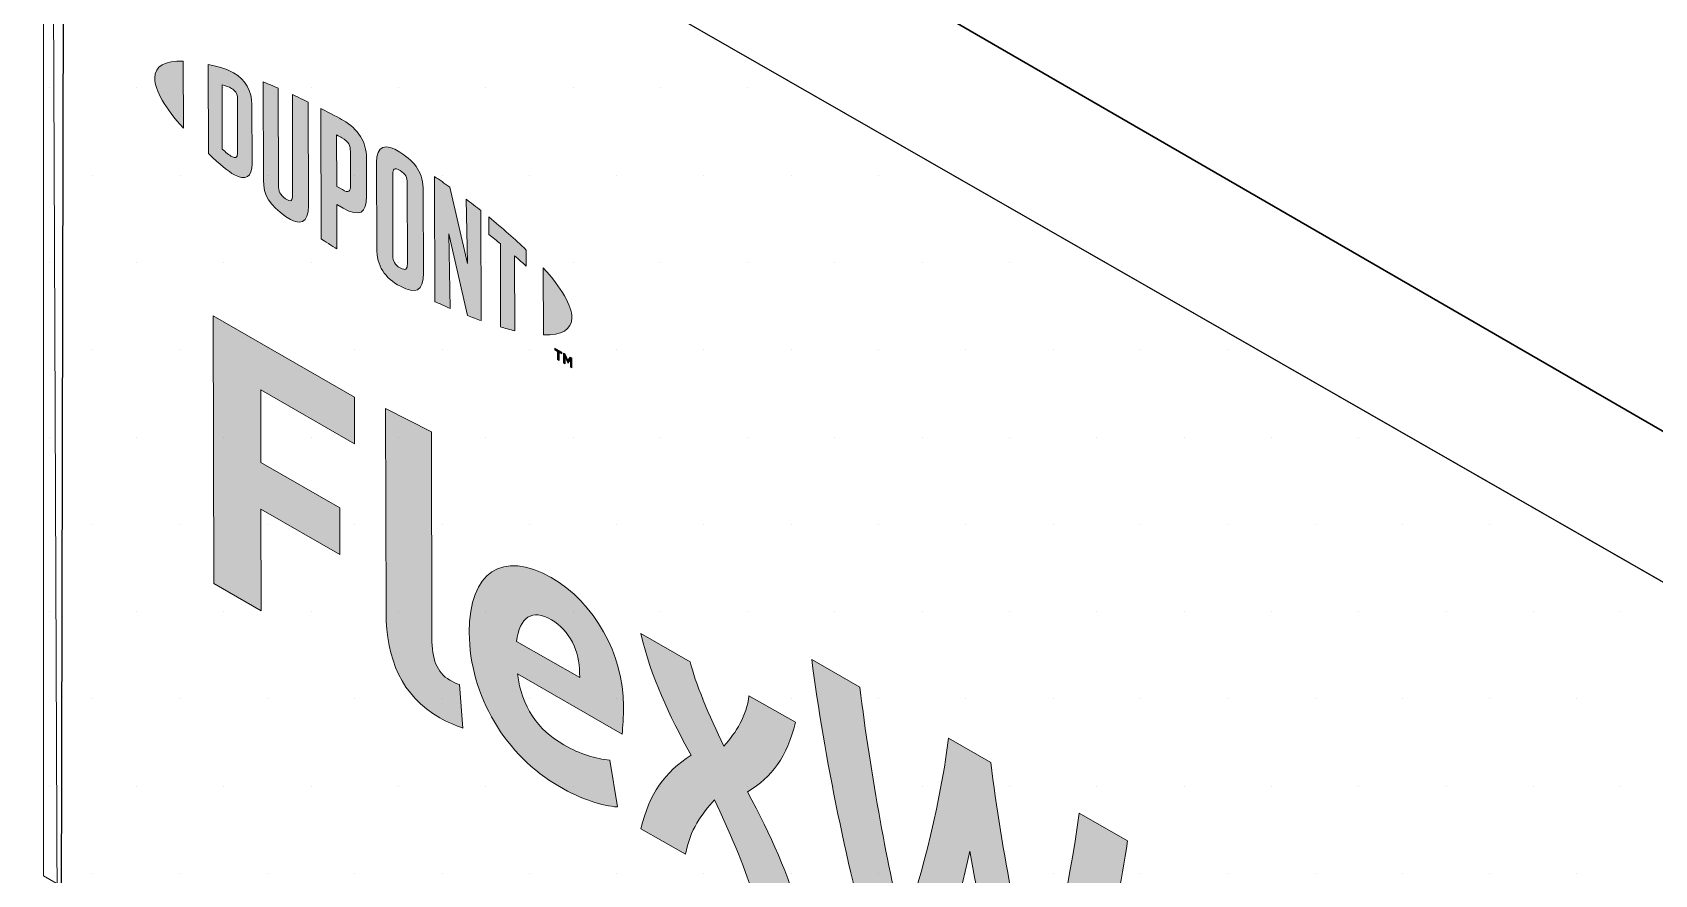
# Model space of a CAD drawing. Header units: inches. Extents: x -26 to 76, y -16 to 22.
# Drawn here: x 46.9797 to 47.3282, y 6.8065 to 6.9875 of the extents above; entities that cross this region are included whole.
import ezdxf

# ---------------------------------------------------------------- set-up
doc = ezdxf.new("R2010")
doc.units = ezdxf.units.IN
doc.header["$MEASUREMENT"] = 0
for name, color, linetype, lineweight in [('.ATI-HATCH', 7, 'Continuous', 0), ('G-ANNO-TTLB', 7, 'Continuous', 0), ('LOGOS', 7, 'Continuous', 0), ('T', 7, 'Continuous', 0), ('TYVEK', 7, 'Continuous', 0)]:
    doc.layers.add(name, color=color, linetype=linetype, lineweight=lineweight)

# ---------------------------------------------------------------- blocks, each defined once
blk = doc.blocks.new('Block_294')
at = {"layer": 'LOGOS', "true_color": 0x000000, "transparency": 33554687}
h = blk.add_hatch(color=18, dxfattribs=at)
h.dxf.hatch_style = 2
edge = h.paths.add_edge_path()
edge.add_spline(control_points=[(47.0187, 6.86903), (47.0187, 6.86903), (47.01856, 6.92655), (47.01856, 6.92655), (47.01856, 6.92655), (47.04892, 6.90912), (47.04892, 6.90912), (47.04892, 6.90912), (47.04894, 6.8991), (47.04894, 6.8991), (47.04894, 6.8991), (47.02878, 6.91067), (47.02878, 6.91067), (47.02878, 6.91067), (47.02882, 6.89506), (47.02882, 6.89506), (47.02882, 6.89506), (47.04577, 6.88533), (47.04577, 6.88533), (47.04577, 6.88533), (47.0458, 6.8753), (47.0458, 6.8753), (47.0458, 6.8753), (47.02884, 6.88504), (47.02884, 6.88504), (47.02884, 6.88504), (47.02889, 6.86318), (47.02889, 6.86318), (47.02889, 6.86318), (47.0187, 6.86903), (47.0187, 6.86903)], knot_values=[0, 0, 0, 0, 1, 1, 1, 2, 2, 2, 3, 3, 3, 4, 4, 4, 5, 5, 5, 6, 6, 6, 7, 7, 7, 8, 8, 8, 9, 9, 9, 10, 10, 10, 10], degree=3, periodic=0)
h = blk.add_hatch(color=18, dxfattribs=at)
h.dxf.hatch_style = 2
edge = h.paths.add_edge_path()
edge.add_spline(control_points=[(47.06555, 6.85732), (47.06556, 6.85288), (47.06657, 6.84993), (47.06942, 6.84829), (47.07013, 6.84788), (47.07084, 6.84755), (47.07148, 6.84735), (47.07148, 6.84735), (47.07222, 6.83798), (47.07222, 6.83798), (47.07086, 6.83843), (47.06865, 6.83937), (47.06723, 6.84019), (47.05903, 6.8449), (47.05574, 6.85294), (47.05572, 6.8628), (47.05572, 6.8628), (47.05561, 6.90667), (47.05561, 6.90667), (47.05561, 6.90667), (47.06544, 6.90168), (47.06544, 6.90168), (47.06544, 6.90168), (47.06555, 6.85732), (47.06555, 6.85732)], knot_values=[0, 0, 0, 0, 1, 1, 1, 2, 2, 2, 3, 3, 3, 4, 4, 4, 5, 5, 5, 6, 6, 6, 7, 7, 7, 8, 8, 8, 8], degree=3, periodic=0)
h = blk.add_hatch(color=18, dxfattribs=at)
h.dxf.hatch_style = 2
edge = h.paths.add_edge_path()
edge.add_spline(control_points=[(47.08377, 6.85662), (47.08377, 6.85662), (47.09731, 6.84885), (47.09731, 6.84885), (47.09731, 6.84885), (47.0973, 6.84984), (47.0973, 6.84984), (47.09729, 6.85444), (47.09515, 6.85903), (47.09123, 6.86128), (47.08709, 6.86366), (47.08439, 6.86184), (47.08377, 6.85662)], knot_values=[0, 0, 0, 0, 1, 1, 1, 2, 2, 2, 3, 3, 3, 4, 4, 4, 4], degree=3, periodic=0)
edge = h.paths.add_edge_path()
edge.add_spline(control_points=[(47.10541, 6.82106), (47.10228, 6.82122), (47.09765, 6.82272), (47.09295, 6.82542), (47.08148, 6.83201), (47.07362, 6.84489), (47.07359, 6.85853), (47.07356, 6.87159), (47.08073, 6.87633), (47.0912, 6.87032), (47.10054, 6.86496), (47.10669, 6.8538), (47.10671, 6.84279), (47.10672, 6.84033), (47.10658, 6.83827), (47.10644, 6.83671), (47.10644, 6.83671), (47.08393, 6.84964), (47.08393, 6.84964), (47.08487, 6.84253), (47.08822, 6.83765), (47.09392, 6.83438), (47.09742, 6.83238), (47.10076, 6.83136), (47.10382, 6.83108), (47.10382, 6.83108), (47.10541, 6.82106), (47.10541, 6.82106)], knot_values=[0, 0, 0, 0, 1, 1, 1, 2, 2, 2, 3, 3, 3, 4, 4, 4, 5, 5, 5, 6, 6, 6, 7, 7, 7, 8, 8, 8, 9, 9, 9, 9], degree=3, periodic=0)
h = blk.add_hatch(color=18, dxfattribs=at)
h.dxf.hatch_style = 2
edge = h.paths.add_edge_path()
edge.add_spline(control_points=[(47.12125, 6.83215), (47.11646, 6.84097), (47.11267, 6.84881), (47.11044, 6.85829), (47.11044, 6.85829), (47.12106, 6.8522), (47.12106, 6.8522), (47.122, 6.84797), (47.12515, 6.84058), (47.12829, 6.8341), (47.13092, 6.8371), (47.13319, 6.84064), (47.13367, 6.84495), (47.13367, 6.84495), (47.14365, 6.83923), (47.14365, 6.83923), (47.14182, 6.83175), (47.1387, 6.82755), (47.13337, 6.82429), (47.13851, 6.81469), (47.14202, 6.80694), (47.14496, 6.79655), (47.14496, 6.79655), (47.13435, 6.80264), (47.13435, 6.80264), (47.13284, 6.8081), (47.12926, 6.81631), (47.12626, 6.82255), (47.12356, 6.81958), (47.12101, 6.81613), (47.12002, 6.81087), (47.12002, 6.81087), (47.11048, 6.81635), (47.11048, 6.81635), (47.11224, 6.82387), (47.11557, 6.82852), (47.12125, 6.83215)], knot_values=[0, 0, 0, 0, 1, 1, 1, 2, 2, 2, 3, 3, 3, 4, 4, 4, 5, 5, 5, 6, 6, 6, 7, 7, 7, 8, 8, 8, 9, 9, 9, 10, 10, 10, 11, 11, 11, 12, 12, 12, 12], degree=3, periodic=0)
h = blk.add_hatch(color=18, dxfattribs=at)
h.dxf.hatch_style = 2
edge = h.paths.add_edge_path()
edge.add_spline(control_points=[(47.2046, 6.81974), (47.2046, 6.81974), (47.21501, 6.81377), (47.21501, 6.81377), (47.21235, 6.79618), (47.2077, 6.77628), (47.20168, 6.76399), (47.20168, 6.76399), (47.19049, 6.77041), (47.19049, 6.77041), (47.18698, 6.78268), (47.18381, 6.79656), (47.18114, 6.81155), (47.17847, 6.79963), (47.17543, 6.78931), (47.1719, 6.78109), (47.1719, 6.78109), (47.16071, 6.78751), (47.16071, 6.78751), (47.15497, 6.80656), (47.14986, 6.83205), (47.14717, 6.85271), (47.14717, 6.85271), (47.1575, 6.84678), (47.1575, 6.84678), (47.15976, 6.82818), (47.16379, 6.80641), (47.16674, 6.79512), (47.16978, 6.80298), (47.17451, 6.81913), (47.17653, 6.83586), (47.17653, 6.83586), (47.18565, 6.83062), (47.18565, 6.83062), (47.18783, 6.81148), (47.19251, 6.78993), (47.19567, 6.77851), (47.19849, 6.78649), (47.20251, 6.80363), (47.2046, 6.81974)], knot_values=[0, 0, 0, 0, 1, 1, 1, 2, 2, 2, 3, 3, 3, 4, 4, 4, 5, 5, 5, 6, 6, 6, 7, 7, 7, 8, 8, 8, 9, 9, 9, 10, 10, 10, 11, 11, 11, 12, 12, 12, 13, 13, 13, 13], degree=3, periodic=0)
at = {"layer": 'LOGOS'}
for points, knots in [([(47.0187, 6.86903), (47.0187, 6.86903), (47.01856, 6.92655), (47.01856, 6.92655), (47.01856, 6.92655), (47.04892, 6.90912), (47.04892, 6.90912), (47.04892, 6.90912), (47.04894, 6.8991), (47.04894, 6.8991), (47.04894, 6.8991), (47.02878, 6.91067), (47.02878, 6.91067), (47.02878, 6.91067), (47.02882, 6.89506), (47.02882, 6.89506), (47.02882, 6.89506), (47.04577, 6.88533), (47.04577, 6.88533), (47.04577, 6.88533), (47.0458, 6.8753), (47.0458, 6.8753), (47.0458, 6.8753), (47.02884, 6.88504), (47.02884, 6.88504), (47.02884, 6.88504), (47.02889, 6.86318), (47.02889, 6.86318), (47.02889, 6.86318), (47.0187, 6.86903), (47.0187, 6.86903)], [0, 0, 0, 0, 1, 1, 1, 2, 2, 2, 3, 3, 3, 4, 4, 4, 5, 5, 5, 6, 6, 6, 7, 7, 7, 8, 8, 8, 9, 9, 9, 10, 10, 10, 10]), ([(47.06555, 6.85732), (47.06556, 6.85288), (47.06657, 6.84993), (47.06942, 6.84829), (47.07013, 6.84788), (47.07084, 6.84755), (47.07148, 6.84735), (47.07148, 6.84735), (47.07222, 6.83798), (47.07222, 6.83798), (47.07086, 6.83843), (47.06865, 6.83937), (47.06723, 6.84019), (47.05903, 6.8449), (47.05574, 6.85294), (47.05572, 6.8628), (47.05572, 6.8628), (47.05561, 6.90667), (47.05561, 6.90667), (47.05561, 6.90667), (47.06544, 6.90168), (47.06544, 6.90168), (47.06544, 6.90168), (47.06555, 6.85732), (47.06555, 6.85732)], [0, 0, 0, 0, 1, 1, 1, 2, 2, 2, 3, 3, 3, 4, 4, 4, 5, 5, 5, 6, 6, 6, 7, 7, 7, 8, 8, 8, 8]), ([(47.10541, 6.82106), (47.10228, 6.82122), (47.09765, 6.82272), (47.09295, 6.82542), (47.08148, 6.83201), (47.07362, 6.84489), (47.07359, 6.85853), (47.07356, 6.87159), (47.08073, 6.87633), (47.0912, 6.87032), (47.10054, 6.86496), (47.10669, 6.8538), (47.10671, 6.84279), (47.10672, 6.84033), (47.10658, 6.83827), (47.10644, 6.83671), (47.10644, 6.83671), (47.08393, 6.84964), (47.08393, 6.84964), (47.08487, 6.84253), (47.08822, 6.83765), (47.09392, 6.83438), (47.09742, 6.83238), (47.10076, 6.83136), (47.10382, 6.83108), (47.10382, 6.83108), (47.10541, 6.82106), (47.10541, 6.82106)], [0, 0, 0, 0, 1, 1, 1, 2, 2, 2, 3, 3, 3, 4, 4, 4, 5, 5, 5, 6, 6, 6, 7, 7, 7, 8, 8, 8, 9, 9, 9, 9]), ([(47.08377, 6.85662), (47.08377, 6.85662), (47.09731, 6.84885), (47.09731, 6.84885), (47.09731, 6.84885), (47.0973, 6.84984), (47.0973, 6.84984), (47.09729, 6.85444), (47.09515, 6.85903), (47.09123, 6.86128), (47.08709, 6.86366), (47.08439, 6.86184), (47.08377, 6.85662)], [0, 0, 0, 0, 1, 1, 1, 2, 2, 2, 3, 3, 3, 4, 4, 4, 4]), ([(47.12125, 6.83215), (47.11646, 6.84097), (47.11267, 6.84881), (47.11044, 6.85829), (47.11044, 6.85829), (47.12106, 6.8522), (47.12106, 6.8522), (47.122, 6.84797), (47.12515, 6.84058), (47.12829, 6.8341), (47.13092, 6.8371), (47.13319, 6.84064), (47.13367, 6.84495), (47.13367, 6.84495), (47.14365, 6.83923), (47.14365, 6.83923), (47.14182, 6.83175), (47.1387, 6.82755), (47.13337, 6.82429), (47.13851, 6.81469), (47.14202, 6.80694), (47.14496, 6.79655), (47.14496, 6.79655), (47.13435, 6.80264), (47.13435, 6.80264), (47.13284, 6.8081), (47.12926, 6.81631), (47.12626, 6.82255), (47.12356, 6.81958), (47.12101, 6.81613), (47.12002, 6.81087), (47.12002, 6.81087), (47.11048, 6.81635), (47.11048, 6.81635), (47.11224, 6.82387), (47.11557, 6.82852), (47.12125, 6.83215)], [0, 0, 0, 0, 1, 1, 1, 2, 2, 2, 3, 3, 3, 4, 4, 4, 5, 5, 5, 6, 6, 6, 7, 7, 7, 8, 8, 8, 9, 9, 9, 10, 10, 10, 11, 11, 11, 12, 12, 12, 12]), ([(47.2046, 6.81974), (47.2046, 6.81974), (47.21501, 6.81377), (47.21501, 6.81377), (47.21235, 6.79618), (47.2077, 6.77628), (47.20168, 6.76399), (47.20168, 6.76399), (47.19049, 6.77041), (47.19049, 6.77041), (47.18698, 6.78268), (47.18381, 6.79656), (47.18114, 6.81155), (47.17847, 6.79963), (47.17543, 6.78931), (47.1719, 6.78109), (47.1719, 6.78109), (47.16071, 6.78751), (47.16071, 6.78751), (47.15497, 6.80656), (47.14986, 6.83205), (47.14717, 6.85271), (47.14717, 6.85271), (47.1575, 6.84678), (47.1575, 6.84678), (47.15976, 6.82818), (47.16379, 6.80641), (47.16674, 6.79512), (47.16978, 6.80298), (47.17451, 6.81913), (47.17653, 6.83586), (47.17653, 6.83586), (47.18565, 6.83062), (47.18565, 6.83062), (47.18783, 6.81148), (47.19251, 6.78993), (47.19567, 6.77851), (47.19849, 6.78649), (47.20251, 6.80363), (47.2046, 6.81974)], [0, 0, 0, 0, 1, 1, 1, 2, 2, 2, 3, 3, 3, 4, 4, 4, 5, 5, 5, 6, 6, 6, 7, 7, 7, 8, 8, 8, 9, 9, 9, 10, 10, 10, 11, 11, 11, 12, 12, 12, 13, 13, 13, 13])]:
    blk.add_open_spline(points, degree=3, knots=knots, dxfattribs=at)
blk = doc.blocks.new('Block_295')
at = {"layer": 'LOGOS', "true_color": 0x000000, "transparency": 33554687}
h = blk.add_hatch(color=18, dxfattribs=at)
h.dxf.hatch_style = 2
edge = h.paths.add_edge_path()
edge.add_spline(control_points=[(47.00603, 6.97763), (47.00604, 6.97499), (47.00827, 6.97123), (47.01216, 6.96688), (47.01216, 6.96688), (47.01212, 6.98132), (47.01212, 6.98132), (47.00824, 6.98144), (47.00602, 6.98026), (47.00603, 6.97763)], knot_values=[0, 0, 0, 0, 1, 1, 1, 2, 2, 2, 3, 3, 3, 3], degree=3, periodic=0)
h = blk.add_hatch(color=18, dxfattribs=at)
h.dxf.hatch_style = 2
edge = h.paths.add_edge_path()
edge.add_spline(control_points=[(47.02383, 6.96152), (47.02383, 6.96042), (47.02325, 6.96038), (47.02256, 6.96078), (47.02203, 6.96108), (47.0212, 6.96178), (47.02052, 6.96239), (47.02052, 6.96239), (47.02049, 6.97619), (47.02049, 6.97619), (47.02116, 6.97601), (47.02199, 6.97576), (47.02253, 6.97545), (47.02322, 6.97505), (47.02379, 6.97435), (47.0238, 6.97325), (47.0238, 6.97325), (47.02383, 6.96152), (47.02383, 6.96152)], knot_values=[0, 0, 0, 0, 1, 1, 1, 2, 2, 2, 3, 3, 3, 4, 4, 4, 5, 5, 5, 6, 6, 6, 6], degree=3, periodic=0)
edge = h.paths.add_edge_path()
edge.add_spline(control_points=[(47.02297, 6.9788), (47.02189, 6.97942), (47.02032, 6.97995), (47.01749, 6.98057), (47.01749, 6.98057), (47.01754, 6.96143), (47.01754, 6.96143), (47.02003, 6.95913), (47.02194, 6.95753), (47.02302, 6.95691), (47.02552, 6.95547), (47.02693, 6.95643), (47.02692, 6.95926), (47.02692, 6.95926), (47.02689, 6.97196), (47.02689, 6.97196), (47.02688, 6.97479), (47.02547, 6.97736), (47.02297, 6.9788)], knot_values=[0, 0, 0, 0, 1, 1, 1, 2, 2, 2, 3, 3, 3, 4, 4, 4, 5, 5, 5, 6, 6, 6, 6], degree=3, periodic=0)
h = blk.add_hatch(color=18, dxfattribs=at)
h.dxf.hatch_style = 2
edge = h.paths.add_edge_path()
edge.add_spline(control_points=[(47.03564, 6.9525), (47.03564, 6.95139), (47.03531, 6.95088), (47.03411, 6.95174), (47.03294, 6.95258), (47.03262, 6.95334), (47.03262, 6.95465), (47.03262, 6.95465), (47.03256, 6.97547), (47.03256, 6.97547), (47.03178, 6.97583), (47.03004, 6.97655), (47.02929, 6.97685), (47.02929, 6.97685), (47.02935, 6.95579), (47.02935, 6.95579), (47.02935, 6.95242), (47.03077, 6.9503), (47.03412, 6.94794), (47.03719, 6.94577), (47.03906, 6.94648), (47.03906, 6.95021), (47.03906, 6.95021), (47.039, 6.97247), (47.039, 6.97247), (47.03836, 6.97279), (47.03626, 6.97379), (47.03559, 6.9741), (47.03559, 6.9741), (47.03564, 6.9525), (47.03564, 6.9525)], knot_values=[0, 0, 0, 0, 1, 1, 1, 2, 2, 2, 3, 3, 3, 4, 4, 4, 5, 5, 5, 6, 6, 6, 7, 7, 7, 8, 8, 8, 9, 9, 9, 10, 10, 10, 10], degree=3, periodic=0)
h = blk.add_hatch(color=18, dxfattribs=at)
h.dxf.hatch_style = 2
edge = h.paths.add_edge_path()
edge.add_spline(control_points=[(47.04807, 6.9545), (47.04807, 6.9533), (47.0477, 6.9529), (47.04632, 6.95369), (47.04632, 6.95369), (47.04512, 6.95437), (47.04512, 6.95437), (47.04512, 6.95437), (47.04509, 6.96544), (47.04509, 6.96544), (47.04563, 6.96516), (47.04591, 6.96501), (47.04623, 6.96482), (47.04773, 6.96396), (47.04805, 6.96313), (47.04805, 6.9619), (47.04805, 6.9619), (47.04807, 6.9545), (47.04807, 6.9545)], knot_values=[0, 0, 0, 0, 1, 1, 1, 2, 2, 2, 3, 3, 3, 4, 4, 4, 5, 5, 5, 6, 6, 6, 6], degree=3, periodic=0)
edge = h.paths.add_edge_path()
edge.add_spline(control_points=[(47.04642, 6.96862), (47.04583, 6.96896), (47.04366, 6.97012), (47.04167, 6.97113), (47.04167, 6.97113), (47.04174, 6.9431), (47.04174, 6.9431), (47.04241, 6.94267), (47.04419, 6.94154), (47.04515, 6.94096), (47.04515, 6.94096), (47.04513, 6.95048), (47.04513, 6.95048), (47.04513, 6.95048), (47.04647, 6.94971), (47.04647, 6.94971), (47.05004, 6.94767), (47.05153, 6.94867), (47.05152, 6.95223), (47.05152, 6.95223), (47.0515, 6.96049), (47.0515, 6.96049), (47.05149, 6.96397), (47.04981, 6.96667), (47.04642, 6.96862)], knot_values=[0, 0, 0, 0, 1, 1, 1, 2, 2, 2, 3, 3, 3, 4, 4, 4, 5, 5, 5, 6, 6, 6, 7, 7, 7, 8, 8, 8, 8], degree=3, periodic=0)
h = blk.add_hatch(color=18, dxfattribs=at)
h.dxf.hatch_style = 2
edge = h.paths.add_edge_path()
edge.add_spline(control_points=[(47.06029, 6.93771), (47.06029, 6.9366), (47.05997, 6.93621), (47.05877, 6.93687), (47.05752, 6.93754), (47.05718, 6.93835), (47.05718, 6.9395), (47.05718, 6.9395), (47.05714, 6.95697), (47.05714, 6.95697), (47.05713, 6.95812), (47.05747, 6.95856), (47.05871, 6.95781), (47.05992, 6.95707), (47.06025, 6.95629), (47.06025, 6.95519), (47.06025, 6.95519), (47.06029, 6.93771), (47.06029, 6.93771)], knot_values=[0, 0, 0, 0, 1, 1, 1, 2, 2, 2, 3, 3, 3, 4, 4, 4, 5, 5, 5, 6, 6, 6, 6], degree=3, periodic=0)
edge = h.paths.add_edge_path()
edge.add_spline(control_points=[(47.0587, 6.96172), (47.05554, 6.96372), (47.05366, 6.96319), (47.05367, 6.9595), (47.05367, 6.9595), (47.05371, 6.94116), (47.05371, 6.94116), (47.05372, 6.93726), (47.05543, 6.93468), (47.05878, 6.93293), (47.06205, 6.93121), (47.06375, 6.93167), (47.06374, 6.93581), (47.06374, 6.93581), (47.0637, 6.95332), (47.0637, 6.95332), (47.06369, 6.95727), (47.06214, 6.95956), (47.0587, 6.96172)], knot_values=[0, 0, 0, 0, 1, 1, 1, 2, 2, 2, 3, 3, 3, 4, 4, 4, 5, 5, 5, 6, 6, 6, 6], degree=3, periodic=0)
h = blk.add_hatch(color=18, dxfattribs=at)
h.dxf.hatch_style = 2
edge = h.paths.add_edge_path()
edge.add_spline(control_points=[(47.0732, 6.93781), (47.0732, 6.93781), (47.06938, 6.95424), (47.06938, 6.95424), (47.06835, 6.95498), (47.0671, 6.95586), (47.06614, 6.95651), (47.06614, 6.95651), (47.06621, 6.92961), (47.06621, 6.92961), (47.06688, 6.9293), (47.0686, 6.92854), (47.06949, 6.92816), (47.06949, 6.92816), (47.06918, 6.94416), (47.06918, 6.94416), (47.06918, 6.94416), (47.07323, 6.92663), (47.07323, 6.92663), (47.07408, 6.9263), (47.07533, 6.92583), (47.07614, 6.92554), (47.07614, 6.92554), (47.07609, 6.94918), (47.07609, 6.94918), (47.07523, 6.94986), (47.07368, 6.95105), (47.07293, 6.95161), (47.07293, 6.95161), (47.0732, 6.93781), (47.0732, 6.93781)], knot_values=[0, 0, 0, 0, 1, 1, 1, 2, 2, 2, 3, 3, 3, 4, 4, 4, 5, 5, 5, 6, 6, 6, 7, 7, 7, 8, 8, 8, 9, 9, 9, 10, 10, 10, 10], degree=3, periodic=0)
h = blk.add_hatch(color=18, dxfattribs=at)
h.dxf.hatch_style = 2
edge = h.paths.add_edge_path()
edge.add_spline(control_points=[(47.07779, 6.94407), (47.07863, 6.94341), (47.07947, 6.94274), (47.08028, 6.94207), (47.08028, 6.94207), (47.08032, 6.92418), (47.08032, 6.92418), (47.08107, 6.92396), (47.08245, 6.92358), (47.08338, 6.92336), (47.08338, 6.92336), (47.08334, 6.93947), (47.08334, 6.93947), (47.08423, 6.9387), (47.08506, 6.93795), (47.08583, 6.93726), (47.08583, 6.93726), (47.08582, 6.94071), (47.08582, 6.94071), (47.0834, 6.94306), (47.08081, 6.94534), (47.07778, 6.94781), (47.07778, 6.94781), (47.07779, 6.94407), (47.07779, 6.94407)], knot_values=[0, 0, 0, 0, 1, 1, 1, 2, 2, 2, 3, 3, 3, 4, 4, 4, 5, 5, 5, 6, 6, 6, 7, 7, 7, 8, 8, 8, 8], degree=3, periodic=0)
h = blk.add_hatch(color=18, dxfattribs=at)
h.dxf.hatch_style = 2
edge = h.paths.add_edge_path()
edge.add_spline(control_points=[(47.09563, 6.9262), (47.09564, 6.92355), (47.09341, 6.92235), (47.08953, 6.92246), (47.08953, 6.92246), (47.0895, 6.9369), (47.0895, 6.9369), (47.09339, 6.93256), (47.09562, 6.92882), (47.09563, 6.9262)], knot_values=[0, 0, 0, 0, 1, 1, 1, 2, 2, 2, 3, 3, 3, 3], degree=3, periodic=0)
h = blk.add_hatch(color=18, dxfattribs=at)
h.dxf.hatch_style = 2
edge = h.paths.add_edge_path()
edge.add_spline(control_points=[(47.09383, 6.91855), (47.09383, 6.91855), (47.0942, 6.91833), (47.0942, 6.91833), (47.0942, 6.91833), (47.09475, 6.91703), (47.09475, 6.91703), (47.09475, 6.91703), (47.09529, 6.91771), (47.09529, 6.91771), (47.09529, 6.91771), (47.09565, 6.9175), (47.09565, 6.9175), (47.09565, 6.9175), (47.09565, 6.91542), (47.09565, 6.91542), (47.09565, 6.91542), (47.09532, 6.91561), (47.09532, 6.91561), (47.09532, 6.91561), (47.09532, 6.91709), (47.09532, 6.91709), (47.09532, 6.91709), (47.09476, 6.91642), (47.09476, 6.91642), (47.09476, 6.91642), (47.09473, 6.91644), (47.09473, 6.91644), (47.09473, 6.91644), (47.09417, 6.91775), (47.09417, 6.91775), (47.09417, 6.91775), (47.09417, 6.91627), (47.09417, 6.91627), (47.09417, 6.91627), (47.09384, 6.91646), (47.09384, 6.91646), (47.09384, 6.91646), (47.09383, 6.91855), (47.09383, 6.91855)], knot_values=[0, 0, 0, 0, 1, 1, 1, 2, 2, 2, 3, 3, 3, 4, 4, 4, 5, 5, 5, 6, 6, 6, 7, 7, 7, 8, 8, 8, 9, 9, 9, 10, 10, 10, 11, 11, 11, 12, 12, 12, 13, 13, 13, 13], degree=3, periodic=0)
edge = h.paths.add_edge_path()
edge.add_spline(control_points=[(47.09254, 6.91892), (47.09254, 6.91892), (47.09199, 6.91924), (47.09199, 6.91924), (47.09199, 6.91924), (47.09199, 6.91961), (47.09199, 6.91961), (47.09199, 6.91961), (47.09345, 6.91877), (47.09345, 6.91877), (47.09345, 6.91877), (47.09345, 6.9184), (47.09345, 6.9184), (47.09345, 6.9184), (47.09289, 6.91872), (47.09289, 6.91872), (47.09289, 6.91872), (47.09289, 6.91701), (47.09289, 6.91701), (47.09289, 6.91701), (47.09255, 6.9172), (47.09255, 6.9172), (47.09255, 6.9172), (47.09254, 6.91892), (47.09254, 6.91892)], knot_values=[0, 0, 0, 0, 1, 1, 1, 2, 2, 2, 3, 3, 3, 4, 4, 4, 5, 5, 5, 6, 6, 6, 7, 7, 7, 8, 8, 8, 8], degree=3, periodic=0)
at = {"layer": 'LOGOS'}
for points, knots in [([(47.00603, 6.97763), (47.00604, 6.97499), (47.00827, 6.97123), (47.01216, 6.96688), (47.01216, 6.96688), (47.01212, 6.98132), (47.01212, 6.98132), (47.00824, 6.98144), (47.00602, 6.98026), (47.00603, 6.97763)], [0, 0, 0, 0, 1, 1, 1, 2, 2, 2, 3, 3, 3, 3]), ([(47.02297, 6.9788), (47.02189, 6.97942), (47.02032, 6.97995), (47.01749, 6.98057), (47.01749, 6.98057), (47.01754, 6.96143), (47.01754, 6.96143), (47.02003, 6.95913), (47.02194, 6.95753), (47.02302, 6.95691), (47.02552, 6.95547), (47.02693, 6.95643), (47.02692, 6.95926), (47.02692, 6.95926), (47.02689, 6.97196), (47.02689, 6.97196), (47.02688, 6.97479), (47.02547, 6.97736), (47.02297, 6.9788)], [0, 0, 0, 0, 1, 1, 1, 2, 2, 2, 3, 3, 3, 4, 4, 4, 5, 5, 5, 6, 6, 6, 6]), ([(47.03564, 6.9525), (47.03564, 6.95139), (47.03531, 6.95088), (47.03411, 6.95174), (47.03294, 6.95258), (47.03262, 6.95334), (47.03262, 6.95465), (47.03262, 6.95465), (47.03256, 6.97547), (47.03256, 6.97547), (47.03178, 6.97583), (47.03004, 6.97655), (47.02929, 6.97685), (47.02929, 6.97685), (47.02935, 6.95579), (47.02935, 6.95579), (47.02935, 6.95242), (47.03077, 6.9503), (47.03412, 6.94794), (47.03719, 6.94577), (47.03906, 6.94648), (47.03906, 6.95021), (47.03906, 6.95021), (47.039, 6.97247), (47.039, 6.97247), (47.03836, 6.97279), (47.03626, 6.97379), (47.03559, 6.9741), (47.03559, 6.9741), (47.03564, 6.9525), (47.03564, 6.9525)], [0, 0, 0, 0, 1, 1, 1, 2, 2, 2, 3, 3, 3, 4, 4, 4, 5, 5, 5, 6, 6, 6, 7, 7, 7, 8, 8, 8, 9, 9, 9, 10, 10, 10, 10]), ([(47.02383, 6.96152), (47.02383, 6.96042), (47.02325, 6.96038), (47.02256, 6.96078), (47.02203, 6.96108), (47.0212, 6.96178), (47.02052, 6.96239), (47.02052, 6.96239), (47.02049, 6.97619), (47.02049, 6.97619), (47.02116, 6.97601), (47.02199, 6.97576), (47.02253, 6.97545), (47.02322, 6.97505), (47.02379, 6.97435), (47.0238, 6.97325), (47.0238, 6.97325), (47.02383, 6.96152), (47.02383, 6.96152)], [0, 0, 0, 0, 1, 1, 1, 2, 2, 2, 3, 3, 3, 4, 4, 4, 5, 5, 5, 6, 6, 6, 6]), ([(47.04642, 6.96862), (47.04583, 6.96896), (47.04366, 6.97012), (47.04167, 6.97113), (47.04167, 6.97113), (47.04174, 6.9431), (47.04174, 6.9431), (47.04241, 6.94267), (47.04419, 6.94154), (47.04515, 6.94096), (47.04515, 6.94096), (47.04513, 6.95048), (47.04513, 6.95048), (47.04513, 6.95048), (47.04647, 6.94971), (47.04647, 6.94971), (47.05004, 6.94767), (47.05153, 6.94867), (47.05152, 6.95223), (47.05152, 6.95223), (47.0515, 6.96049), (47.0515, 6.96049), (47.05149, 6.96397), (47.04981, 6.96667), (47.04642, 6.96862)], [0, 0, 0, 0, 1, 1, 1, 2, 2, 2, 3, 3, 3, 4, 4, 4, 5, 5, 5, 6, 6, 6, 7, 7, 7, 8, 8, 8, 8]), ([(47.04807, 6.9545), (47.04807, 6.9533), (47.0477, 6.9529), (47.04632, 6.95369), (47.04632, 6.95369), (47.04512, 6.95437), (47.04512, 6.95437), (47.04512, 6.95437), (47.04509, 6.96544), (47.04509, 6.96544), (47.04563, 6.96516), (47.04591, 6.96501), (47.04623, 6.96482), (47.04773, 6.96396), (47.04805, 6.96313), (47.04805, 6.9619), (47.04805, 6.9619), (47.04807, 6.9545), (47.04807, 6.9545)], [0, 0, 0, 0, 1, 1, 1, 2, 2, 2, 3, 3, 3, 4, 4, 4, 5, 5, 5, 6, 6, 6, 6]), ([(47.0587, 6.96172), (47.05554, 6.96372), (47.05366, 6.96319), (47.05367, 6.9595), (47.05367, 6.9595), (47.05371, 6.94116), (47.05371, 6.94116), (47.05372, 6.93726), (47.05543, 6.93468), (47.05878, 6.93293), (47.06205, 6.93121), (47.06375, 6.93167), (47.06374, 6.93581), (47.06374, 6.93581), (47.0637, 6.95332), (47.0637, 6.95332), (47.06369, 6.95727), (47.06214, 6.95956), (47.0587, 6.96172)], [0, 0, 0, 0, 1, 1, 1, 2, 2, 2, 3, 3, 3, 4, 4, 4, 5, 5, 5, 6, 6, 6, 6]), ([(47.06029, 6.93771), (47.06029, 6.9366), (47.05997, 6.93621), (47.05877, 6.93687), (47.05752, 6.93754), (47.05718, 6.93835), (47.05718, 6.9395), (47.05718, 6.9395), (47.05714, 6.95697), (47.05714, 6.95697), (47.05713, 6.95812), (47.05747, 6.95856), (47.05871, 6.95781), (47.05992, 6.95707), (47.06025, 6.95629), (47.06025, 6.95519), (47.06025, 6.95519), (47.06029, 6.93771), (47.06029, 6.93771)], [0, 0, 0, 0, 1, 1, 1, 2, 2, 2, 3, 3, 3, 4, 4, 4, 5, 5, 5, 6, 6, 6, 6]), ([(47.0732, 6.93781), (47.0732, 6.93781), (47.06938, 6.95424), (47.06938, 6.95424), (47.06835, 6.95498), (47.0671, 6.95586), (47.06614, 6.95651), (47.06614, 6.95651), (47.06621, 6.92961), (47.06621, 6.92961), (47.06688, 6.9293), (47.0686, 6.92854), (47.06949, 6.92816), (47.06949, 6.92816), (47.06918, 6.94416), (47.06918, 6.94416), (47.06918, 6.94416), (47.07323, 6.92663), (47.07323, 6.92663), (47.07408, 6.9263), (47.07533, 6.92583), (47.07614, 6.92554), (47.07614, 6.92554), (47.07609, 6.94918), (47.07609, 6.94918), (47.07523, 6.94986), (47.07368, 6.95105), (47.07293, 6.95161), (47.07293, 6.95161), (47.0732, 6.93781), (47.0732, 6.93781)], [0, 0, 0, 0, 1, 1, 1, 2, 2, 2, 3, 3, 3, 4, 4, 4, 5, 5, 5, 6, 6, 6, 7, 7, 7, 8, 8, 8, 9, 9, 9, 10, 10, 10, 10]), ([(47.07779, 6.94407), (47.07863, 6.94341), (47.07947, 6.94274), (47.08028, 6.94207), (47.08028, 6.94207), (47.08032, 6.92418), (47.08032, 6.92418), (47.08107, 6.92396), (47.08245, 6.92358), (47.08338, 6.92336), (47.08338, 6.92336), (47.08334, 6.93947), (47.08334, 6.93947), (47.08423, 6.9387), (47.08506, 6.93795), (47.08583, 6.93726), (47.08583, 6.93726), (47.08582, 6.94071), (47.08582, 6.94071), (47.0834, 6.94306), (47.08081, 6.94534), (47.07778, 6.94781), (47.07778, 6.94781), (47.07779, 6.94407), (47.07779, 6.94407)], [0, 0, 0, 0, 1, 1, 1, 2, 2, 2, 3, 3, 3, 4, 4, 4, 5, 5, 5, 6, 6, 6, 7, 7, 7, 8, 8, 8, 8]), ([(47.09563, 6.9262), (47.09564, 6.92355), (47.09341, 6.92235), (47.08953, 6.92246), (47.08953, 6.92246), (47.0895, 6.9369), (47.0895, 6.9369), (47.09339, 6.93256), (47.09562, 6.92882), (47.09563, 6.9262)], [0, 0, 0, 0, 1, 1, 1, 2, 2, 2, 3, 3, 3, 3]), ([(47.09254, 6.91892), (47.09254, 6.91892), (47.09199, 6.91924), (47.09199, 6.91924), (47.09199, 6.91924), (47.09199, 6.91961), (47.09199, 6.91961), (47.09199, 6.91961), (47.09345, 6.91877), (47.09345, 6.91877), (47.09345, 6.91877), (47.09345, 6.9184), (47.09345, 6.9184), (47.09345, 6.9184), (47.09289, 6.91872), (47.09289, 6.91872), (47.09289, 6.91872), (47.09289, 6.91701), (47.09289, 6.91701), (47.09289, 6.91701), (47.09255, 6.9172), (47.09255, 6.9172), (47.09255, 6.9172), (47.09254, 6.91892), (47.09254, 6.91892)], [0, 0, 0, 0, 1, 1, 1, 2, 2, 2, 3, 3, 3, 4, 4, 4, 5, 5, 5, 6, 6, 6, 7, 7, 7, 8, 8, 8, 8]), ([(47.09383, 6.91855), (47.09383, 6.91855), (47.0942, 6.91833), (47.0942, 6.91833), (47.0942, 6.91833), (47.09475, 6.91703), (47.09475, 6.91703), (47.09475, 6.91703), (47.09529, 6.91771), (47.09529, 6.91771), (47.09529, 6.91771), (47.09565, 6.9175), (47.09565, 6.9175), (47.09565, 6.9175), (47.09565, 6.91542), (47.09565, 6.91542), (47.09565, 6.91542), (47.09532, 6.91561), (47.09532, 6.91561), (47.09532, 6.91561), (47.09532, 6.91709), (47.09532, 6.91709), (47.09532, 6.91709), (47.09476, 6.91642), (47.09476, 6.91642), (47.09476, 6.91642), (47.09473, 6.91644), (47.09473, 6.91644), (47.09473, 6.91644), (47.09417, 6.91775), (47.09417, 6.91775), (47.09417, 6.91775), (47.09417, 6.91627), (47.09417, 6.91627), (47.09417, 6.91627), (47.09384, 6.91646), (47.09384, 6.91646), (47.09384, 6.91646), (47.09383, 6.91855), (47.09383, 6.91855)], [0, 0, 0, 0, 1, 1, 1, 2, 2, 2, 3, 3, 3, 4, 4, 4, 5, 5, 5, 6, 6, 6, 7, 7, 7, 8, 8, 8, 9, 9, 9, 10, 10, 10, 11, 11, 11, 12, 12, 12, 13, 13, 13, 13])]:
    blk.add_open_spline(points, degree=3, knots=knots, dxfattribs=at)
blk = doc.blocks.new('Block_293')
at = {"layer": 'LOGOS'}
for name in ['Block_295', 'Block_294']:
    blk.add_blockref(name, (0, 0), dxfattribs=at)
blk = doc.blocks.new('Block_352')
at = {"layer": '.ATI-HATCH'}
blk.add_lwpolyline([(46.98214, 7.06883), (46.98214, 6.80628), (48.12985, 6.14235), (48.12985, 6.41082)], close=True, dxfattribs=at)
at = {"layer": '.ATI-HATCH', "color": 8, "lineweight": 0, "true_color": 0x808080}
for points in [[(46.98335, 6.97555), (46.98335, 6.97555), (46.98335, 6.97555), (46.98335, 6.97555)], [(47.0021, 6.97555), (47.0021, 6.97555), (47.0021, 6.97555), (47.0021, 6.97555)], [(47.02086, 6.97555), (47.02086, 6.97555), (47.02086, 6.97555), (47.02086, 6.97555)], [(47.03961, 6.97555), (47.03961, 6.97555), (47.03961, 6.97555), (47.03961, 6.97555)], [(47.05837, 6.97555), (47.05837, 6.97555), (47.05837, 6.97555), (47.05837, 6.97555)], [(47.07712, 6.97555), (47.07712, 6.97555), (47.07712, 6.97555), (47.07712, 6.97555)], [(47.09588, 6.97555), (47.09588, 6.97555), (47.09588, 6.97555), (47.09588, 6.97555)], [(47.11464, 6.97555), (47.11464, 6.97555), (47.11464, 6.97555), (47.11464, 6.97555)], [(47.13339, 6.97555), (47.13339, 6.97555), (47.13339, 6.97555), (47.13339, 6.97555)], [(46.99272, 6.95679), (46.99272, 6.95679), (46.99272, 6.95679), (46.99272, 6.95679)], [(47.01148, 6.95679), (47.01148, 6.95679), (47.01148, 6.95679), (47.01148, 6.95679)], [(47.03024, 6.95679), (47.03024, 6.95679), (47.03024, 6.95679), (47.03024, 6.95679)], [(47.04899, 6.95679), (47.04899, 6.95679), (47.04899, 6.95679), (47.04899, 6.95679)], [(47.06775, 6.95679), (47.06775, 6.95679), (47.06775, 6.95679), (47.06775, 6.95679)], [(47.0865, 6.95679), (47.0865, 6.95679), (47.0865, 6.95679), (47.0865, 6.95679)], [(47.10526, 6.95679), (47.10526, 6.95679), (47.10526, 6.95679), (47.10526, 6.95679)], [(47.12401, 6.95679), (47.12401, 6.95679), (47.12401, 6.95679), (47.12401, 6.95679)], [(47.14277, 6.95679), (47.14277, 6.95679), (47.14277, 6.95679), (47.14277, 6.95679)], [(47.16152, 6.95679), (47.16152, 6.95679), (47.16152, 6.95679), (47.16152, 6.95679)], [(46.98335, 6.93804), (46.98335, 6.93804), (46.98335, 6.93804), (46.98335, 6.93804)], [(47.0021, 6.93804), (47.0021, 6.93804), (47.0021, 6.93804), (47.0021, 6.93804)], [(47.02086, 6.93804), (47.02086, 6.93804), (47.02086, 6.93804), (47.02086, 6.93804)], [(47.03961, 6.93804), (47.03961, 6.93804), (47.03961, 6.93804), (47.03961, 6.93804)], [(47.05837, 6.93804), (47.05837, 6.93804), (47.05837, 6.93804), (47.05837, 6.93804)], [(47.07712, 6.93804), (47.07712, 6.93804), (47.07712, 6.93804), (47.07712, 6.93804)], [(47.09588, 6.93804), (47.09588, 6.93804), (47.09588, 6.93804), (47.09588, 6.93804)], [(47.11464, 6.93804), (47.11464, 6.93804), (47.11464, 6.93804), (47.11464, 6.93804)], [(47.13339, 6.93804), (47.13339, 6.93804), (47.13339, 6.93804), (47.13339, 6.93804)], [(47.15215, 6.93804), (47.15215, 6.93804), (47.15215, 6.93804), (47.15215, 6.93804)], [(47.1709, 6.93804), (47.1709, 6.93804), (47.1709, 6.93804), (47.1709, 6.93804)], [(47.18966, 6.93804), (47.18966, 6.93804), (47.18966, 6.93804), (47.18966, 6.93804)], [(47.20841, 6.93804), (47.20841, 6.93804), (47.20841, 6.93804), (47.20841, 6.93804)], [(46.99272, 6.91928), (46.99272, 6.91928), (46.99272, 6.91928), (46.99272, 6.91928)], [(47.01148, 6.91928), (47.01148, 6.91928), (47.01148, 6.91928), (47.01148, 6.91928)], [(47.03024, 6.91928), (47.03024, 6.91928), (47.03024, 6.91928), (47.03024, 6.91928)], [(47.04899, 6.91928), (47.04899, 6.91928), (47.04899, 6.91928), (47.04899, 6.91928)], [(47.06775, 6.91928), (47.06775, 6.91928), (47.06775, 6.91928), (47.06775, 6.91928)], [(47.0865, 6.91928), (47.0865, 6.91928), (47.0865, 6.91928), (47.0865, 6.91928)], [(47.10526, 6.91928), (47.10526, 6.91928), (47.10526, 6.91928), (47.10526, 6.91928)], [(47.12401, 6.91928), (47.12401, 6.91928), (47.12401, 6.91928), (47.12401, 6.91928)], [(47.14277, 6.91928), (47.14277, 6.91928), (47.14277, 6.91928), (47.14277, 6.91928)], [(47.16152, 6.91928), (47.16152, 6.91928), (47.16152, 6.91928), (47.16152, 6.91928)], [(47.18028, 6.91928), (47.18028, 6.91928), (47.18028, 6.91928), (47.18028, 6.91928)], [(47.19904, 6.91928), (47.19904, 6.91928), (47.19904, 6.91928), (47.19904, 6.91928)], [(47.21779, 6.91928), (47.21779, 6.91928), (47.21779, 6.91928), (47.21779, 6.91928)], [(47.23655, 6.91928), (47.23655, 6.91928), (47.23655, 6.91928), (47.23655, 6.91928)], [(46.98335, 6.90053), (46.98335, 6.90053), (46.98335, 6.90053), (46.98335, 6.90053)], [(47.0021, 6.90053), (47.0021, 6.90053), (47.0021, 6.90053), (47.0021, 6.90053)], [(47.02086, 6.90053), (47.02086, 6.90053), (47.02086, 6.90053), (47.02086, 6.90053)], [(47.03961, 6.90053), (47.03961, 6.90053), (47.03961, 6.90053), (47.03961, 6.90053)], [(47.05837, 6.90053), (47.05837, 6.90053), (47.05837, 6.90053), (47.05837, 6.90053)], [(47.07712, 6.90053), (47.07712, 6.90053), (47.07712, 6.90053), (47.07712, 6.90053)], [(47.09588, 6.90053), (47.09588, 6.90053), (47.09588, 6.90053), (47.09588, 6.90053)], [(47.11464, 6.90053), (47.11464, 6.90053), (47.11464, 6.90053), (47.11464, 6.90053)], [(47.13339, 6.90053), (47.13339, 6.90053), (47.13339, 6.90053), (47.13339, 6.90053)], [(47.15215, 6.90053), (47.15215, 6.90053), (47.15215, 6.90053), (47.15215, 6.90053)], [(47.1709, 6.90053), (47.1709, 6.90053), (47.1709, 6.90053), (47.1709, 6.90053)], [(47.18966, 6.90053), (47.18966, 6.90053), (47.18966, 6.90053), (47.18966, 6.90053)], [(47.20841, 6.90053), (47.20841, 6.90053), (47.20841, 6.90053), (47.20841, 6.90053)], [(47.22717, 6.90053), (47.22717, 6.90053), (47.22717, 6.90053), (47.22717, 6.90053)], [(47.24593, 6.90053), (47.24593, 6.90053), (47.24593, 6.90053), (47.24593, 6.90053)], [(47.26468, 6.90053), (47.26468, 6.90053), (47.26468, 6.90053), (47.26468, 6.90053)], [(46.99272, 6.88177), (46.99272, 6.88177), (46.99272, 6.88177), (46.99272, 6.88177)], [(47.01148, 6.88177), (47.01148, 6.88177), (47.01148, 6.88177), (47.01148, 6.88177)], [(47.03024, 6.88177), (47.03024, 6.88177), (47.03024, 6.88177), (47.03024, 6.88177)], [(47.04899, 6.88177), (47.04899, 6.88177), (47.04899, 6.88177), (47.04899, 6.88177)], [(47.06775, 6.88177), (47.06775, 6.88177), (47.06775, 6.88177), (47.06775, 6.88177)], [(47.0865, 6.88177), (47.0865, 6.88177), (47.0865, 6.88177), (47.0865, 6.88177)], [(47.10526, 6.88177), (47.10526, 6.88177), (47.10526, 6.88177), (47.10526, 6.88177)], [(47.12401, 6.88177), (47.12401, 6.88177), (47.12401, 6.88177), (47.12401, 6.88177)], [(47.14277, 6.88177), (47.14277, 6.88177), (47.14277, 6.88177), (47.14277, 6.88177)], [(47.16152, 6.88177), (47.16152, 6.88177), (47.16152, 6.88177), (47.16152, 6.88177)], [(47.18028, 6.88177), (47.18028, 6.88177), (47.18028, 6.88177), (47.18028, 6.88177)], [(47.19904, 6.88177), (47.19904, 6.88177), (47.19904, 6.88177), (47.19904, 6.88177)], [(47.21779, 6.88177), (47.21779, 6.88177), (47.21779, 6.88177), (47.21779, 6.88177)], [(47.23655, 6.88177), (47.23655, 6.88177), (47.23655, 6.88177), (47.23655, 6.88177)], [(47.2553, 6.88177), (47.2553, 6.88177), (47.2553, 6.88177), (47.2553, 6.88177)], [(47.27406, 6.88177), (47.27406, 6.88177), (47.27406, 6.88177), (47.27406, 6.88177)], [(47.29281, 6.88177), (47.29281, 6.88177), (47.29281, 6.88177), (47.29281, 6.88177)], [(46.98335, 6.86302), (46.98335, 6.86302), (46.98335, 6.86302), (46.98335, 6.86302)], [(47.0021, 6.86302), (47.0021, 6.86302), (47.0021, 6.86302), (47.0021, 6.86302)], [(47.02086, 6.86302), (47.02086, 6.86302), (47.02086, 6.86302), (47.02086, 6.86302)], [(47.03961, 6.86302), (47.03961, 6.86302), (47.03961, 6.86302), (47.03961, 6.86302)], [(47.05837, 6.86302), (47.05837, 6.86302), (47.05837, 6.86302), (47.05837, 6.86302)], [(47.07712, 6.86302), (47.07712, 6.86302), (47.07712, 6.86302), (47.07712, 6.86302)], [(47.09588, 6.86302), (47.09588, 6.86302), (47.09588, 6.86302), (47.09588, 6.86302)], [(47.11464, 6.86302), (47.11464, 6.86302), (47.11464, 6.86302), (47.11464, 6.86302)], [(47.13339, 6.86302), (47.13339, 6.86302), (47.13339, 6.86302), (47.13339, 6.86302)], [(47.15215, 6.86302), (47.15215, 6.86302), (47.15215, 6.86302), (47.15215, 6.86302)], [(47.1709, 6.86302), (47.1709, 6.86302), (47.1709, 6.86302), (47.1709, 6.86302)], [(47.18966, 6.86302), (47.18966, 6.86302), (47.18966, 6.86302), (47.18966, 6.86302)], [(47.20841, 6.86302), (47.20841, 6.86302), (47.20841, 6.86302), (47.20841, 6.86302)], [(47.22717, 6.86302), (47.22717, 6.86302), (47.22717, 6.86302), (47.22717, 6.86302)], [(47.24593, 6.86302), (47.24593, 6.86302), (47.24593, 6.86302), (47.24593, 6.86302)], [(47.26468, 6.86302), (47.26468, 6.86302), (47.26468, 6.86302), (47.26468, 6.86302)], [(47.28344, 6.86302), (47.28344, 6.86302), (47.28344, 6.86302), (47.28344, 6.86302)], [(47.30219, 6.86302), (47.30219, 6.86302), (47.30219, 6.86302), (47.30219, 6.86302)], [(47.32095, 6.86302), (47.32095, 6.86302), (47.32095, 6.86302), (47.32095, 6.86302)], [(46.99272, 6.84426), (46.99272, 6.84426), (46.99272, 6.84426), (46.99272, 6.84426)], [(47.01148, 6.84426), (47.01148, 6.84426), (47.01148, 6.84426), (47.01148, 6.84426)], [(47.03024, 6.84426), (47.03024, 6.84426), (47.03024, 6.84426), (47.03024, 6.84426)], [(47.04899, 6.84426), (47.04899, 6.84426), (47.04899, 6.84426), (47.04899, 6.84426)], [(47.06775, 6.84426), (47.06775, 6.84426), (47.06775, 6.84426), (47.06775, 6.84426)], [(47.0865, 6.84426), (47.0865, 6.84426), (47.0865, 6.84426), (47.0865, 6.84426)], [(47.10526, 6.84426), (47.10526, 6.84426), (47.10526, 6.84426), (47.10526, 6.84426)], [(47.12401, 6.84426), (47.12401, 6.84426), (47.12401, 6.84426), (47.12401, 6.84426)], [(47.14277, 6.84426), (47.14277, 6.84426), (47.14277, 6.84426), (47.14277, 6.84426)], [(47.16152, 6.84426), (47.16152, 6.84426), (47.16152, 6.84426), (47.16152, 6.84426)], [(47.18028, 6.84426), (47.18028, 6.84426), (47.18028, 6.84426), (47.18028, 6.84426)], [(47.19904, 6.84426), (47.19904, 6.84426), (47.19904, 6.84426), (47.19904, 6.84426)], [(47.21779, 6.84426), (47.21779, 6.84426), (47.21779, 6.84426), (47.21779, 6.84426)], [(47.23655, 6.84426), (47.23655, 6.84426), (47.23655, 6.84426), (47.23655, 6.84426)], [(47.2553, 6.84426), (47.2553, 6.84426), (47.2553, 6.84426), (47.2553, 6.84426)], [(47.27406, 6.84426), (47.27406, 6.84426), (47.27406, 6.84426), (47.27406, 6.84426)], [(47.29281, 6.84426), (47.29281, 6.84426), (47.29281, 6.84426), (47.29281, 6.84426)], [(47.31157, 6.84426), (47.31157, 6.84426), (47.31157, 6.84426), (47.31157, 6.84426)], [(46.98335, 6.82551), (46.98335, 6.82551), (46.98335, 6.82551), (46.98335, 6.82551)], [(47.0021, 6.82551), (47.0021, 6.82551), (47.0021, 6.82551), (47.0021, 6.82551)], [(47.02086, 6.82551), (47.02086, 6.82551), (47.02086, 6.82551), (47.02086, 6.82551)], [(47.03961, 6.82551), (47.03961, 6.82551), (47.03961, 6.82551), (47.03961, 6.82551)], [(47.05837, 6.82551), (47.05837, 6.82551), (47.05837, 6.82551), (47.05837, 6.82551)], [(47.07712, 6.82551), (47.07712, 6.82551), (47.07712, 6.82551), (47.07712, 6.82551)], [(47.09588, 6.82551), (47.09588, 6.82551), (47.09588, 6.82551), (47.09588, 6.82551)], [(47.11464, 6.82551), (47.11464, 6.82551), (47.11464, 6.82551), (47.11464, 6.82551)], [(47.13339, 6.82551), (47.13339, 6.82551), (47.13339, 6.82551), (47.13339, 6.82551)], [(47.15215, 6.82551), (47.15215, 6.82551), (47.15215, 6.82551), (47.15215, 6.82551)], [(47.1709, 6.82551), (47.1709, 6.82551), (47.1709, 6.82551), (47.1709, 6.82551)], [(47.18966, 6.82551), (47.18966, 6.82551), (47.18966, 6.82551), (47.18966, 6.82551)], [(47.20841, 6.82551), (47.20841, 6.82551), (47.20841, 6.82551), (47.20841, 6.82551)], [(47.22717, 6.82551), (47.22717, 6.82551), (47.22717, 6.82551), (47.22717, 6.82551)], [(47.24593, 6.82551), (47.24593, 6.82551), (47.24593, 6.82551), (47.24593, 6.82551)], [(47.26468, 6.82551), (47.26468, 6.82551), (47.26468, 6.82551), (47.26468, 6.82551)], [(47.28344, 6.82551), (47.28344, 6.82551), (47.28344, 6.82551), (47.28344, 6.82551)], [(47.30219, 6.82551), (47.30219, 6.82551), (47.30219, 6.82551), (47.30219, 6.82551)], [(47.32095, 6.82551), (47.32095, 6.82551), (47.32095, 6.82551), (47.32095, 6.82551)], [(46.99272, 6.80675), (46.99272, 6.80675), (46.99272, 6.80675), (46.99272, 6.80675)], [(47.01148, 6.80675), (47.01148, 6.80675), (47.01148, 6.80675), (47.01148, 6.80675)], [(47.03024, 6.80675), (47.03024, 6.80675), (47.03024, 6.80675), (47.03024, 6.80675)], [(47.04899, 6.80675), (47.04899, 6.80675), (47.04899, 6.80675), (47.04899, 6.80675)], [(47.06775, 6.80675), (47.06775, 6.80675), (47.06775, 6.80675), (47.06775, 6.80675)], [(47.0865, 6.80675), (47.0865, 6.80675), (47.0865, 6.80675), (47.0865, 6.80675)], [(47.10526, 6.80675), (47.10526, 6.80675), (47.10526, 6.80675), (47.10526, 6.80675)], [(47.12401, 6.80675), (47.12401, 6.80675), (47.12401, 6.80675), (47.12401, 6.80675)], [(47.14277, 6.80675), (47.14277, 6.80675), (47.14277, 6.80675), (47.14277, 6.80675)], [(47.16152, 6.80675), (47.16152, 6.80675), (47.16152, 6.80675), (47.16152, 6.80675)], [(47.18028, 6.80675), (47.18028, 6.80675), (47.18028, 6.80675), (47.18028, 6.80675)], [(47.19904, 6.80675), (47.19904, 6.80675), (47.19904, 6.80675), (47.19904, 6.80675)], [(47.21779, 6.80675), (47.21779, 6.80675), (47.21779, 6.80675), (47.21779, 6.80675)], [(47.23655, 6.80675), (47.23655, 6.80675), (47.23655, 6.80675), (47.23655, 6.80675)], [(47.2553, 6.80675), (47.2553, 6.80675), (47.2553, 6.80675), (47.2553, 6.80675)], [(47.27406, 6.80675), (47.27406, 6.80675), (47.27406, 6.80675), (47.27406, 6.80675)], [(47.29281, 6.80675), (47.29281, 6.80675), (47.29281, 6.80675), (47.29281, 6.80675)], [(47.31157, 6.80675), (47.31157, 6.80675), (47.31157, 6.80675), (47.31157, 6.80675)]]:
    blk.add_open_spline(points, degree=3, dxfattribs=at)

msp = doc.modelspace()

# ---------------------------------------------------------------- hatches: boundary and pattern name
at = {"layer": 'G-ANNO-TTLB', "true_color": 0xff00ff, "transparency": 33554687}
h = msp.add_hatch(color=6, dxfattribs=at)
edge = h.paths.add_edge_path()
edge.add_spline(control_points=[(71.22733, -15.13455), (71.22733, -15.13455), (30.5273, -15.13455), (30.5273, -15.13455), (30.5273, -15.13455), (30.5273, 19.00075), (30.5273, 19.00075), (30.5273, 19.00075), (71.22733, 19.00075), (71.22733, 19.00075), (71.22733, 19.00075), (71.22733, -15.13455), (71.22733, -15.13455)], knot_values=[0, 0, 0, 0, 1, 1, 1, 2, 2, 2, 3, 3, 3, 4, 4, 4, 4], degree=3, periodic=0)
edge = h.paths.add_edge_path()
edge.add_spline(control_points=[(30.65233, 18.87572), (30.65233, 18.87572), (30.65233, -15.00951), (30.65233, -15.00951), (30.65233, -15.00951), (71.10229, -15.00951), (71.10229, -15.00951), (71.10229, -15.00951), (71.10229, 18.87572), (71.10229, 18.87572), (71.10229, 18.87572), (30.65233, 18.87572), (30.65233, 18.87572)], knot_values=[0, 0, 0, 0, 1, 1, 1, 2, 2, 2, 3, 3, 3, 4, 4, 4, 4], degree=3, periodic=0)
edge.add_line((30.65233, 18.87572), (30.65233, 18.87572))
at = {"layer": 'LOGOS', "true_color": 0x000000, "transparency": 33554687}
h = msp.add_hatch(dxfattribs=at)
h.set_pattern_fill('_U', color=18, scale=10, angle=45, style=2, pattern_type=0)
h.set_pattern_definition([(45, (0, 0), (-7.071, 7.071), [])])
h.paths.add_polyline_path([(46.98717, 6.26182), (46.63752, 6.46083), (46.63006, 9.74286), (46.67276, 9.71836), (46.80051, 9.51919), (46.90722, 9.58388), (46.974, 9.54558), (46.92021, 9.51937), (46.91945, 7.12998), (46.98385, 7.09513)])

# ---------------------------------------------------------------- linework, layer by layer
at = {"layer": 'G-ANNO-TTLB'}
for points in [[(71.22733, -15.13455), (71.22733, -15.13455), (30.5273, -15.13455), (30.5273, -15.13455), (30.5273, -15.13455), (30.5273, 19.00075), (30.5273, 19.00075), (30.5273, 19.00075), (71.22733, 19.00075), (71.22733, 19.00075), (71.22733, 19.00075), (71.22733, -15.13455), (71.22733, -15.13455)], [(30.65233, 18.87572), (30.65233, 18.87572), (30.65233, -15.00951), (30.65233, -15.00951), (30.65233, -15.00951), (71.10229, -15.00951), (71.10229, -15.00951), (71.10229, -15.00951), (71.10229, 18.87572), (71.10229, 18.87572), (71.10229, 18.87572), (30.65233, 18.87572), (30.65233, 18.87572)]]:
    msp.add_open_spline(points, degree=3, knots=[0, 0, 0, 0, 1, 1, 1, 2, 2, 2, 3, 3, 3, 4, 4, 4, 4], dxfattribs=at)
at = {"layer": 'LOGOS'}
msp.add_lwpolyline([(46.98717, 6.26182), (46.63752, 6.46083), (46.63006, 9.74286), (46.67276, 9.71836), (46.80051, 9.51919), (46.90722, 9.58388), (46.974, 9.54558), (46.92021, 9.51937), (46.91945, 7.12998), (46.98385, 7.09513)], close=True, dxfattribs=at)
at = {"layer": 'T', "color": 3, "lineweight": 25, "true_color": 0x00ff00}
msp.add_line((46.92903, 7.13372), (48.07631, 6.47003), dxfattribs=at)
at = {"layer": 'TYVEK', "color": 3, "lineweight": 25, "true_color": 0x00ff00}
for p, q in [((48.07631, 6.47003), (46.92903, 7.13372)), ((48.12985, 6.41082), (46.98214, 7.06883))]:
    msp.add_line(p, q, dxfattribs=at)
at = {"layer": 'TYVEK', "color": 243, "lineweight": 25, "true_color": 0xcc667f}
msp.add_line((46.98652, 7.0962), (46.98488, 6.26235), dxfattribs=at)

# ---------------------------------------------------------------- block references
at = {"layer": '.ATI-HATCH'}
msp.add_blockref('Block_352', (0, 0), dxfattribs=at)
at = {"layer": 'LOGOS'}
msp.add_blockref('Block_293', (0, 0), dxfattribs=at)

doc.saveas('drawing.dxf')
